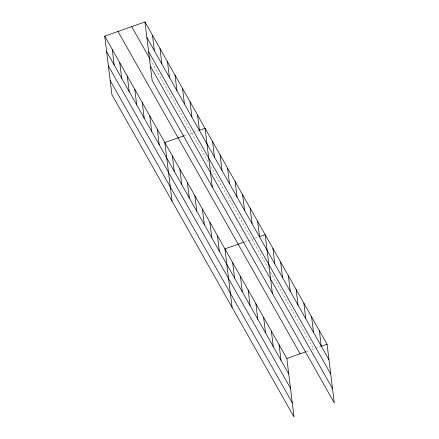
<?xml version="1.0" encoding="UTF-8"?>
<svg xmlns="http://www.w3.org/2000/svg" width="439" height="439" viewBox="0 0 439 439"><rect width="100%" height="100%" fill="white"/><g stroke="black" fill="none" stroke-linecap="round" stroke-linejoin="round"><path stroke-width="0.33" stroke-dasharray="2.19 1.65" d="M184.325 135.635L187.437 134.537M189.922 133.659L193.05 132.556M193.687 132.331L198.746 130.548M244.419 242.004L247.53 240.907M248.15 240.687L258.203 237.137M306.334 351.59L309.44 350.498M311.931 349.62L315.059 348.511M315.69 348.292L320.75 346.503M150.308 59.583L208.443 162.485M210.731 166.529L268.372 268.553M270.386 272.125L313.797 348.961"/><path stroke-width="0.66" d="M104.734 36.146L286.832 358.471L294.026 417.05L111.923 94.725L104.734 36.146L144.974 21.95L327.077 344.275L334.266 402.854L152.168 80.529L144.974 21.95M183.705 135.854L164.823 142.516L172.017 201.095M199.377 130.323L205.068 128.32L212.262 186.893M243.799 242.224L224.916 248.88L232.11 307.459M259.471 236.692L265.161 234.684L272.356 293.263M286.832 358.471L305.709 351.809M321.386 346.283L327.077 344.275M146.878 37.474L328.981 359.799M148.623 51.681L330.726 374.006M131.695 26.636L149.984 59.007M150.423 66.322L332.526 388.647M118.014 31.46L300.111 353.785M106.639 51.67L288.741 373.995M108.384 65.877L290.486 388.202M110.178 80.518L292.281 402.843M319.334 330.578L321.244 346.102M311.597 316.876L313.501 332.4M303.859 303.179L305.764 318.703M296.116 289.477L298.026 305.001M288.379 275.78L290.283 291.304M280.642 262.083L282.546 277.607M272.899 248.381L274.809 263.905M279.094 344.774L280.998 360.298M271.357 331.072L273.261 346.596M257.649 221.388L259.553 236.912M250.137 208.091L252.046 223.616M263.614 317.375L265.524 332.899M242.624 194.795L244.534 210.319M255.877 303.678L257.781 319.202M235.112 181.499L237.022 197.023M248.139 289.976L250.043 305.5M227.605 168.203L229.509 183.727M240.396 276.279L242.306 291.803M220.093 154.907L221.997 170.431M232.659 262.582L234.563 278.101M212.58 141.61L214.484 157.135M217.409 235.584L219.313 251.108M197.555 115.023L199.46 130.548M209.897 222.288L211.801 237.812M190.043 101.727L191.953 117.251M202.384 208.991L204.289 224.516M182.531 88.431L184.44 103.955M194.872 195.695L196.776 211.219M175.024 75.135L176.928 90.659M187.36 182.399L189.264 197.923M167.511 61.839L169.416 77.363M179.847 169.108L181.757 184.627M159.999 48.542L161.903 64.067M172.335 155.812L174.245 171.336M152.487 35.246L154.391 50.77M157.316 129.22L159.22 144.744M149.803 115.923L151.707 131.448M142.291 102.627L144.195 118.151M134.778 89.331L136.683 104.855M127.266 76.035L129.176 91.559M119.754 62.739L121.663 78.263M112.241 49.442L114.151 64.967"/></g></svg>
